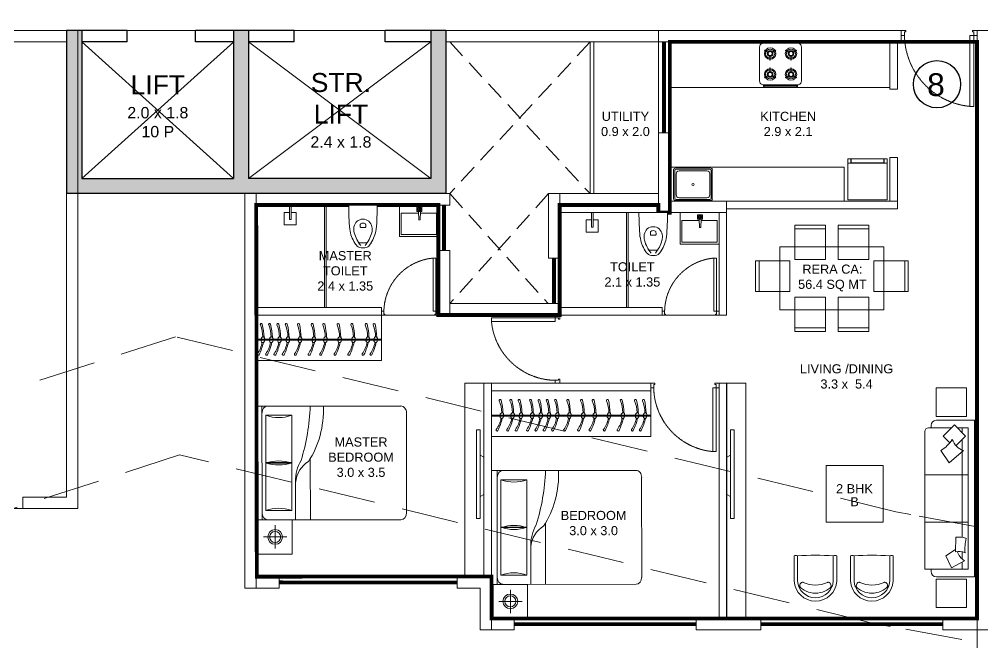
# Model space of a CAD drawing. Header units: inches. Extents: x 27644242 to 29761523, y -859349 to 216979.
# Drawn here: x 29095388 to 29108087, y -326304 to -318085 of the extents above; entities that cross this region are included whole.
import ezdxf

# ---------------------------------------------------------------- set-up
doc = ezdxf.new("R2010")
doc.units = ezdxf.units.IN
doc.header["$MEASUREMENT"] = 0
doc.set_wipeout_variables(frame=1)
for name, pattern in [('01-Xref Col Podium Lvl-1$0$HIDDEN', [0.375, 0.25, -0.125]), ('DASHED', [0.75, 0.5, -0.25]), ('DASHED2', [0.375, 0.25, -0.125]), ('HIDDEN', [0.375, 0.25, -0.125])]:
    doc.linetypes.add(name, pattern=pattern)
doc.layers.get('Defpoints').update_dxf_attribs({"color": 8})
for name, color, linetype, lineweight in [('AHC-A-COLUMN', 210, 'Continuous', 30), ('AHC-A-DUCT', 14, 'HIDDEN', 5), ('Columns', 1, 'Continuous', 25), ('DOOR', 4, 'Continuous', 0), ('ELEVATION', 40, 'Continuous', 13), ('FURN', 250, 'Continuous', 0), ('RVA Site Boundary', 17, 'Continuous', 15), ('WALL', 7, 'Continuous', 20), ('WINDOW', 162, 'Continuous', 13)]:
    doc.layers.add(name, color=color, linetype=linetype, lineweight=lineweight)
doc.layers.add('text', color=7, linetype='Continuous')
doc.styles.add('AMITS', font='arial.ttf')

# ---------------------------------------------------------------- blocks, each defined once
blk = doc.blocks.new('ST LIFTTT')
at = {"layer": 'Columns', "ltscale": 500, "transparency": 33554610}
h = blk.add_hatch(color=256, dxfattribs=at)
h.dxf.hatch_style = 1
h.paths.add_polyline_path([(-987, 2150), (-987, 0), (4013, 0), (4013, 2150), (3813, 2150), (3813, 2000), (3813, 200), (1413, 200), (1413, 2000), (1413, 2150), (1213, 2150), (1213, 2000), (1219, 2000), (1213, 1995), (1213, 200), (-787, 200), (-787, 2000), (-787, 2150)])
at = {"color": 8, "ltscale": 500}
for p, q in [((1213, 200), (-787, 2000)), ((1219, 2000), (-787, 200)), ((3813, 200), (1413, 2000)), ((1413, 200), (3813, 2000))]:
    blk.add_line(p, q, dxfattribs=at)
at = {"layer": 'AHC-A-COLUMN', "ltscale": 500}
for p, q in [((-987, 2150), (-987, 0)), ((-187, 2150), (-987, 2150)), ((-787, 2150), (-787, 200)), ((-187, 2000), (-187, 2150)), ((2013, 2150), (713, 2150)), ((713, 2000), (713, 2150)), ((1213, 2150), (1213, 200)), ((1413, 2150), (1413, 200)), ((2013, 2000), (2013, 2150)), ((4013, 2150), (3213, 2150)), ((3213, 2000), (3213, 2150)), ((3813, 2150), (3813, 200)), ((4013, 2150), (4013, 0)), ((-187, 2000), (-787, 2000)), ((1219, 2000), (713, 2000)), ((2013, 2000), (1413, 2000)), ((3813, 2000), (3213, 2000)), ((-787, 200), (1213, 200)), ((3813, 200), (1413, 200)), ((4013, 0), (-987, 0))]:
    blk.add_line(p, q, dxfattribs=at)
at = {"layer": 'FURN', "ltscale": 500}
blk.add_line((3213, 2150), (-187, 2150), dxfattribs=at)
at = {"layer": 'text', "ltscale": 100, "char_height": 300, "width": 1823.98, "attachment_point": 1, "style": 'AMITS'}
for s, insert in [('\\pxqc;{\\H0.833333x;LIFT\\P\\H0.6x;2.0 x 1.8\\P10 P}', (-696, 1559)), ('\\pxqc;{\\H0.833333x;STR.\\PLIFT\\P\\H0.6x;2.4 x 1.8}', (1717, 1590))]:
    blk.add_mtext(s, dxfattribs=dict(at, insert=insert))
blk = doc.blocks.new('RFRHHHJJJ')
at = {"layer": 'WALL'}
blk.add_line((-11750, 6751), (-11750, -1749), dxfattribs=at)
at = {"layer": 'WALL', "ltscale": 500}
blk.add_line((-11750, 6751), (-11600, 6751), dxfattribs=at)
blk = doc.blocks.new('DFFFFF2233')
at = {"layer": 'WALL', "color": 4, "ltscale": 500}
for p, q in [((-3800, 2049), (0, 2049)), ((-3800, -4251), (-3800, 2049)), ((-150, 2049), (3650, 2049)), ((3650, 2049), (3650, -4251)), ((-3650, 1899), (3500, 1899)), ((-3650, -4101), (-3650, 1899)), ((-150, -4101), (-150, 1899)), ((0, -4101), (0, 1899)), ((3500, 1899), (3500, -4101)), ((-3100, -4101), (-3650, -4101)), ((-3100, -4101), (-3100, -4251)), ((-150, -4101), (-700, -4101)), ((-700, -4101), (-700, -4251)), ((525, -4101), (0, -4101)), ((525, -4101), (525, -4251)), ((3500, -4101), (2925, -4101)), ((2925, -4101), (2925, -4251)), ((0, -4251), (-3800, -4251)), ((-150, -4251), (-150, -4251)), ((525, -4251), (-150, -4251)), ((525, -4251), (2925, -4251)), ((3650, -4251), (2925, -4251))]:
    blk.add_line(p, q, dxfattribs=at)
at = {"layer": 'text', "ltscale": 100, "char_height": 150, "width": 1715.23, "attachment_point": 1, "style": 'AMITS'}
for insert in [(-2683, -774), (967, -774)]:
    blk.add_mtext('\\pxqc;CAR LIFT\\P3.5 x 6.0', dxfattribs=dict(at, insert=insert))
blk = doc.blocks.new('KITCHEN')
at = {"layer": 'FURN'}
for p, q in [((-135610, 231799, 0), (-135610, 232190, 0)), ((-135596, 231813, 0), (-135596, 232176, 0)), ((-135120, 232209, 0), (-135591, 232209, 0)), ((-135578, 231857, 0), (-135578, 232132, 0)), ((-135134, 232195, 0), (-135577, 232195, 0)), ((-135172, 232171, 0), (-135539, 232171, 0)), ((-135133, 232132, 0), (-135133, 231857, 0)), ((-135115, 231813, 0), (-135115, 232176, 0)), ((-135100, 231799, 0), (-135100, 232190, 0)), ((-135120, 231779, 0), (-135591, 231779, 0)), ((-135134, 231794, 0), (-135577, 231794, 0)), ((-135172, 231818, 0), (-135539, 231818, 0))]:
    blk.add_line(p, q, dxfattribs=at)
blk.add_circle((-135356, 231997, 0), 14.6, dxfattribs=at)
for centre, radius, start, end in [((-135591, 232190, 0), 19.4, 89.9999, 179.9999), ((-135577, 232176, 0), 19.4, 89.9999, 179.9999), ((-135539, 232132, 0), 38.9, 89.9999, 179.9999), ((-135172, 232132, 0), 38.9, 359.9999, 89.9999), ((-135134, 232176, 0), 19.4, 359.9999, 89.9999), ((-135120, 232190, 0), 19.4, 359.9999, 89.9999), ((-135591, 231799, 0), 19.4, 180.0001, 270.0001), ((-135577, 231813, 0), 19.4, 180.0001, 270.0001), ((-135539, 231857, 0), 38.9, 179.9999, 269.9999), ((-135172, 231857, 0), 38.9, 269.9999, 359.9999), ((-135134, 231813, 0), 19.4, 270.0001, 0.0001), ((-135120, 231799, 0), 19.4, 270.0001, 0.0001)]:
    blk.add_arc(centre, radius, start, end, dxfattribs=at)
blk = doc.blocks.new('DNDNDNNDDN')
at = {"layer": 'FURN', "extrusion": (9.36485e-09, 6.40542e-09, 1)}
blk.add_line((172, 833, 0), (173, 233, 0), dxfattribs=at)
at = {"layer": 'FURN'}
for p, q in [((2273, 833, 0), (172, 833, 0)), ((2272, 833, 0), (2273, 233, 0)), ((2273, 564, 0), (173, 564, 0)), ((2273, 552, 0), (174, 552, 0)), ((2273, 233, 0), (173, 233, 0))]:
    blk.add_line(p, q, dxfattribs=at)
at = {"layer": 'FURN', "extrusion": (9.36485e-09, 6.40542e-09, 1)}
for points in [[(244, 520, 0.144333), (253, 521, 0.107177), (262, 529, 0.077818), (269, 540, 0.065016), (272, 555, 0.065016), (272, 570, 0.077818), (268, 583, 0.107177), (260, 592, 0.144333), (252, 595, 0.144333), (243, 594, 0.107177), (234, 586, 0.077818), (227, 575, 0.065016), (224, 560, 0.065016), (224, 545, 0.077818), (228, 533, 0.107177), (236, 523, 0.144333)], [(349, 520, 0.144333), (358, 521, 0.107177), (367, 529, 0.077818), (373, 540, 0.065016), (377, 555, 0.065016), (376, 570, 0.077818), (372, 583, 0.107177), (365, 592, 0.144333), (356, 595, 0.144333), (347, 594, 0.107177), (338, 586, 0.077818), (332, 575, 0.065016), (328, 560, 0.065016), (329, 545, 0.077818), (333, 533, 0.107177), (340, 523, 0.144333)], [(537, 520, 0.144333), (546, 522, 0.107177), (555, 529, 0.077818), (561, 540, 0.065016), (565, 555, 0.065016), (564, 570, 0.077818), (560, 583, 0.107177), (553, 592, 0.144333), (544, 596, 0.144333), (535, 594, 0.107177), (526, 586, 0.077818), (520, 575, 0.065016), (516, 560, 0.065016), (517, 545, 0.077818), (521, 533, 0.107177), (528, 523, 0.144333)], [(719, 520, 0.144333), (728, 522, 0.107177), (737, 529, 0.077818), (743, 540, 0.065016), (747, 555, 0.065016), (747, 571, 0.077818), (743, 583, 0.107177), (735, 592, 0.144333), (727, 596, 0.144333), (718, 594, 0.107177), (708, 586, 0.077818), (702, 575, 0.065016), (698, 560, 0.065016), (699, 545, 0.077818), (703, 533, 0.107177), (710, 523, 0.144333)], [(907, 520, 0.144333), (916, 522, 0.107177), (925, 529, 0.077818), (932, 540, 0.065016), (935, 555, 0.065016), (935, 571, 0.077818), (931, 583, 0.107177), (923, 592, 0.144333), (915, 596, 0.144333), (906, 594, 0.107177), (897, 586, 0.077818), (890, 575, 0.065016), (887, 560, 0.065016), (887, 545, 0.077818), (891, 533, 0.107177), (899, 523, 0.144333)], [(1059, 520, 0.144333), (1068, 522, 0.107177), (1078, 529, 0.077818), (1084, 541, 0.065016), (1087, 555, 0.065016), (1087, 571, 0.077818), (1083, 583, 0.107177), (1076, 592, 0.144333), (1067, 596, 0.144333), (1058, 594, 0.107177), (1049, 586, 0.077818), (1042, 575, 0.065016), (1039, 560, 0.065016), (1039, 545, 0.077818), (1043, 533, 0.107177), (1051, 524, 0.144333)], [(1242, 520, 0.144333), (1251, 522, 0.107177), (1260, 529, 0.077818), (1266, 541, 0.065016), (1270, 555, 0.065016), (1269, 571, 0.077818), (1265, 583, 0.107177), (1258, 592, 0.144333), (1249, 596, 0.144333), (1240, 594, 0.107177), (1231, 587, 0.077818), (1225, 575, 0.065016), (1221, 560, 0.065016), (1222, 545, 0.077818), (1226, 533, 0.107177), (1233, 524, 0.144333)], [(1401, 520, 0.144333), (1410, 522, 0.107177), (1419, 530, 0.077818), (1426, 541, 0.065016), (1429, 556, 0.065016), (1429, 571, 0.077818), (1425, 583, 0.107177), (1417, 592, 0.144333), (1409, 596, 0.144333), (1400, 594, 0.107177), (1390, 587, 0.077818), (1384, 575, 0.065016), (1381, 561, 0.065016), (1381, 545, 0.077818), (1385, 533, 0.107177), (1393, 524, 0.144333)], [(1512, 520, 0.144333), (1520, 522, 0.107177), (1530, 530, 0.077818), (1536, 541, 0.065016), (1540, 556, 0.065016), (1539, 571, 0.077818), (1535, 583, 0.107177), (1528, 592, 0.144333), (1519, 596, 0.144333), (1510, 594, 0.107177), (1501, 587, 0.077818), (1495, 575, 0.065016), (1491, 561, 0.065016), (1492, 545, 0.077818), (1496, 533, 0.107177), (1503, 524, 0.144333)], [(1620, 520, 0.144333), (1629, 522, 0.107177), (1639, 530, 0.077818), (1645, 541, 0.065016), (1648, 556, 0.065016), (1648, 571, 0.077818), (1644, 583, 0.107177), (1637, 593, 0.144333), (1628, 596, 0.144333), (1619, 594, 0.107177), (1610, 587, 0.077818), (1603, 576, 0.065016), (1600, 561, 0.065016), (1600, 545, 0.077818), (1604, 533, 0.107177), (1612, 524, 0.144333)], [(1731, 520, 0.144333), (1740, 522, 0.107177), (1749, 530, 0.077818), (1756, 541, 0.065016), (1759, 556, 0.065016), (1759, 571, 0.077818), (1755, 583, 0.107177), (1747, 593, 0.144333), (1739, 596, 0.144333), (1730, 594, 0.107177), (1720, 587, 0.077818), (1714, 576, 0.065016), (1711, 561, 0.065016), (1711, 545, 0.077818), (1715, 533, 0.107177), (1723, 524, 0.144333)], [(1881, 520, 0.144333), (1890, 522, 0.107177), (1899, 530, 0.077818), (1905, 541, 0.065016), (1909, 556, 0.065016), (1909, 571, 0.077818), (1905, 583, 0.107177), (1897, 593, 0.144333), (1889, 596, 0.144333), (1880, 594, 0.107177), (1870, 587, 0.077818), (1864, 576, 0.065016), (1860, 561, 0.065016), (1861, 545, 0.077818), (1865, 533, 0.107177), (1872, 524, 0.144333)], [(1991, 520, 0.144333), (2000, 522, 0.107177), (2010, 530, 0.077818), (2016, 541, 0.065016), (2020, 556, 0.065016), (2019, 571, 0.077818), (2015, 583, 0.107177), (2008, 593, 0.144333), (1999, 596, 0.144333), (1990, 594, 0.107177), (1981, 587, 0.077818), (1975, 576, 0.065016), (1971, 561, 0.065016), (1971, 545, 0.077818), (1975, 533, 0.107177), (1983, 524, 0.144333)], [(2132, 520, 0.144333), (2141, 522, 0.107177), (2151, 530, 0.077818), (2157, 541, 0.065016), (2160, 556, 0.065016), (2160, 571, 0.077818), (2156, 583, 0.107177), (2149, 593, 0.144333), (2140, 596, 0.144333), (2131, 594, 0.107177), (2122, 587, 0.077818), (2115, 576, 0.065016), (2112, 561, 0.065016), (2112, 545, 0.077818), (2116, 533, 0.107177), (2124, 524, 0.144333)]]:
    blk.add_lwpolyline(points, format="xyb", close=True, dxfattribs=at)
for points in [[(234, 525, 0.057952), (257, 354, 1.08017), (282, 363, -0.102886), (250, 520, -0.821198)], [(338, 525, 0.057952), (362, 354, 1.08017), (386, 363, -0.102886), (354, 520, -0.821198)], [(526, 525, 0.057952), (550, 354, 1.08017), (574, 363, -0.102886), (542, 520, -0.821198)], [(709, 525, 0.057952), (732, 354, 1.08017), (757, 363, -0.102886), (725, 520, -0.821198)], [(897, 525, 0.057952), (920, 355, 1.08017), (945, 363, -0.102886), (913, 521, -0.821198)], [(1049, 525, 0.057952), (1072, 355, 1.08017), (1097, 363, -0.102886), (1065, 521, -0.821198)], [(1231, 525, 0.057952), (1254, 355, 1.08017), (1279, 363, -0.102886), (1247, 521, -0.821198)], [(1391, 525, 0.057952), (1414, 355, 1.08017), (1439, 363, -0.102886), (1407, 521, -0.821198)], [(1501, 525, 0.057952), (1524, 355, 1.08017), (1549, 363, -0.102886), (1517, 521, -0.821198)], [(1610, 525, 0.057952), (1633, 355, 1.08017), (1658, 363, -0.102886), (1626, 521, -0.821198)], [(1721, 526, 0.057952), (1744, 355, 1.08017), (1769, 363, -0.102886), (1737, 521, -0.821198)], [(1871, 525, 0.057952), (1894, 355, 1.08017), (1919, 363, -0.102886), (1887, 521, -0.821198)], [(1981, 526, 0.057952), (2004, 355, 1.08017), (2029, 363, -0.102886), (1997, 521, -0.821198)], [(2122, 525, 0.057952), (2145, 355, 1.08017), (2170, 363, -0.102886), (2138, 521, -0.821198)]]:
    blk.add_lwpolyline(points, format="xyb", dxfattribs=at)
for centre, radius, start, end in [((310, 749, 0), 13.2, 325.0212, 153.8495), ((415, 749, 0), 13.2, 325.0212, 153.8495), ((603, 749, 0), 13.2, 325.0212, 153.8495), ((785, 749, 0), 13.2, 325.0212, 153.8495), ((973, 749, 0), 13.2, 325.0212, 153.8495), ((1125, 749, 0), 13.2, 325.0212, 153.8495), ((1308, 749, 0), 13.2, 325.0212, 153.8495), ((1467, 749, 0), 13.2, 325.0212, 153.8495), ((1578, 749, 0), 13.2, 325.0212, 153.8495), ((1686, 750, 0), 13.2, 325.0212, 153.8495), ((1797, 750, 0), 13.2, 325.0212, 153.8495), ((1947, 750, 0), 13.2, 325.0212, 153.8495), ((2057, 750, 0), 13.2, 325.0212, 153.8495), ((2198, 750, 0), 13.2, 325.0212, 153.8495), ((967, 426, 0), 745, 153.8497, 167.1166), ((644, 515, 0), 395, 145.0214, 168.5184), ((1072, 426, 0), 745, 153.8497, 167.1166), ((749, 515, 0), 395, 145.0214, 168.5184), ((1260, 426, 0), 745, 153.8497, 167.1166), ((937, 515, 0), 395, 145.0214, 168.5184), ((1442, 426, 0), 745, 153.8497, 167.1166), ((1119, 515, 0), 395, 145.0214, 168.5184), ((1630, 427, 0), 745, 153.8497, 167.1166), ((1307, 515, 0), 395, 145.0214, 168.5184), ((1783, 427, 0), 745, 153.8497, 167.1166), ((1460, 516, 0), 395, 145.0214, 168.5184), ((1965, 427, 0), 745, 153.8497, 167.1166), ((1642, 516, 0), 395, 145.0214, 168.5184), ((2124, 427, 0), 745, 153.8497, 167.1166), ((1801, 516, 0), 395, 145.0214, 168.5184), ((2235, 427, 0), 745, 153.8497, 167.1166), ((1912, 516, 0), 395, 145.0214, 168.5184), ((2344, 427, 0), 745, 153.8497, 167.1166), ((2020, 516, 0), 395, 145.0214, 168.5184), ((2454, 427, 0), 745, 153.8497, 167.1166), ((2131, 516, 0), 395, 145.0214, 168.5184), ((2604, 427, 0), 745, 153.8497, 167.1166), ((2281, 516, 0), 395, 145.0214, 168.5184), ((2715, 427, 0), 745, 153.8497, 167.1166), ((2392, 516, 0), 395, 145.0214, 168.5184), ((2856, 427, 0), 745, 153.8497, 167.1166), ((2532, 516, 0), 395, 145.0214, 168.5184)]:
    blk.add_arc(centre, radius, start, end, dxfattribs=at)
blk = doc.blocks.new('A$C700F438C')
at = {"layer": 'FURN', "color": 8, "extrusion": (-6.65399e-08, 5.27913e-08, 1)}
for p, q in [((0, 0.091, 0), (0, 1.409, 0)), ((0.073, 1.5, 0), (1.83, 1.5, 0)), ((1.98, 1.5, 0), (1.53, 1.5, 0)), ((1.98, 1.5, 0), (1.53, 1.5, 0)), ((1.98, 1.5, 0), (1.53, 1.5, 0)), ((1.904, 1.5, 0), (1.904, 0, 0)), ((1.855, 1.378, 0), (1.512, 1.378, 0)), ((1.512, 1.378, 0), (1.512, 0.747, 0)), ((1.855, 0.747, 0), (1.855, 1.378, 0)), ((1.267, 0.799, 0), (1.267, 0, 0)), ((1.512, 0.122, 0), (1.512, 0.754, 0)), ((1.512, 0.754, 0), (1.855, 0.754, 0)), ((1.512, 0.747, 0), (1.855, 0.747, 0)), ((1.855, 0.754, 0), (1.855, 0.122, 0)), ((1.463, 0.503, 0), (1.463, 0, 0)), ((1.83, 0, 0), (0.074, 0, 0)), ((1.855, 0.122, 0), (1.512, 0.122, 0)), ((1.904, 0, 0), (1.98, 0, 0))]:
    blk.add_line(p, q, dxfattribs=at)
at = {"layer": 'FURN', "linetype": 'Continuous', "lineweight": 0, "extrusion": (-6.65399e-08, 5.27913e-08, 1)}
blk.add_line((1.83, 0, 0), (1.917, 0, 0), dxfattribs=at)
at = {"layer": 'FURN', "color": 8, "extrusion": (6.65399e-08, -5.27913e-08, -1)}
for centre, major_axis, ratio, start_param, end_param in [((0.073, 1.409, 0), (0, -0.0914, 0), 0.803207, 1.570796, 3.141593), ((1.959, 1.454, 0), (0, -1.077, 0), 0.803207, 0.880587, 1.613256), ((3.067, 1.603, 0), (0, -2.243, 0), 0.803207, 1.197175, 1.525138), ((1.83, 1.409, 0), (0, -0.0914, 0), 0.803207, 3.141593, 4.712389), ((1.683, 2.11, 0), (0, -0.762, 0), 0.803207, -0.283794, 0.283794), ((0.669, 0.085, 0), (-0.705, -0.615, 0), 0.604617, 2.952061, 3.536756), ((-0.032, 0.19, 0), (-1.467, -0.494, 0), 0.581007, 3.019706, 3.343381), ((1.684, 0.015, 0), (0, -0.762, 0), 0.803207, 2.857799, 3.425387), ((0.074, 0.091, 0), (0, -0.0914, 0), 0.803207, 0, 1.570796), ((1.83, 0.092, 0), (0, -0.0914, 0), 0.803207, -1.570796, 0)]:
    blk.add_ellipse(centre, major_axis=major_axis, ratio=ratio, start_param=start_param, end_param=end_param, dxfattribs=at)
at = {"layer": 'FURN', "color": 8, "extrusion": (-6.65399e-08, 5.27913e-08, 1)}
for centre, start_param, end_param in [((1.683, 1.485, 0), -0.283794, 0.283794), ((1.684, -0.61, 0), 2.857799, 3.425387)]:
    blk.add_ellipse(centre, major_axis=(0, -0.762, 0), ratio=0.803207, start_param=start_param, end_param=end_param, dxfattribs=at)
blk = doc.blocks.new('BEDROOM')
at = {"layer": 'FURN', "linetype": 'Continuous', "extrusion": (-5.00305e-08, -8.66553e-08, 1)}
for p, q in [((1066, 501, 0), (1066, 193, 0)), ((912, 347, 0), (1220, 347, 0))]:
    blk.add_line(p, q, dxfattribs=at)
at = {"layer": 'FURN', "ltscale": 500}
blk.add_line((1315, 122, 0), (1315, -1378, 0), dxfattribs=at)
at = {"layer": 'FURN', "ltscale": 0.05, "extrusion": (-5.00305e-08, -8.66553e-08, 1), "elevation": 0}
blk.add_lwpolyline([(1291, 122), (841, 122), (841, 572), (1291, 572)], close=True, dxfattribs=at)
at = {"layer": 'FURN', "linetype": 'Continuous', "extrusion": (-5.00305e-08, -8.66553e-08, 1)}
for radius in [97, 72.8]:
    blk.add_circle((1066, 347, 0), radius, dxfattribs=at)
at = {"layer": 'FURN', "extrusion": (-3.01072e-07, 1.30707e-07, 1), "xscale": -1000.000000000015, "yscale": 1000.000000000015, "zscale": 1000.000000000007, "rotation": 180.0236273616612}
blk.add_blockref('A$C700F438C', (-665, 121, 0), dxfattribs=at)
blk = doc.blocks.new('TVVVV')
at = {"layer": 'FURN', "ltscale": 1000, "elevation": 0}
blk.add_lwpolyline([(-130, 740), (-82, 740), (-82, -429), (-130, -429)], close=True, dxfattribs=at)
for points in [[(-130, 447), (-179, 422)], [(-130, -96), (-179, -71)]]:
    blk.add_lwpolyline(points, dxfattribs=at)
blk = doc.blocks.new('A$C3D5F2F58')
at = {"color": 0, "linetype": 'ByBlock'}
blk.add_wipeout([(188, 0), (-188, 0), (-185, -125), (-183, -194), (-179, -263), (-176, -302), (-170, -349), (-151, -415), (-144, -433), (-131, -459), (-112, -495), (-106, -504), (-86, -530), (-72, -545), (-64, -553), (-56, -558), (-41, -562), (-23, -564), (3, -565), (30, -563), (47, -561), (56, -558), (74, -543), (101, -511), (135, -451), (158, -392), (171, -340), (179, -260), (185, -136), (187, -46)], dxfattribs=at)
for p, q in [((-188, 0), (188, 0)), ((0, -63), (0, -63)), ((-38, -282), (-36, -255)), ((-24, -298), (24, -298)), ((36, -255), (38, -282)), ((-43, -497), (43, -497))]:
    blk.add_line(p, q, dxfattribs=at)
at = {"color": 0, "linetype": 'ByBlock', "extrusion": (0, 0, -1)}
for centre, major_axis, ratio, start_param, end_param in [((3903, 5), (4088, 164), 0.940247, 3.100232, 3.182953), ((-3903, 5), (-4088, 164), 0.940247, 3.100232, 3.182953), ((0, -305), (84.4, 84.4), 1, 4.07333, 6.922251), ((-27, -256), (6.03, 6.03), 1, 4.01894, 4.852375), ((0, -292), (-38.2, 38.2), 1, 0.139988, 1.430816), ((27, -256), (6.03, 6.03), 1, -0.139979, 0.693472), ((276, -258), (321, 321), 1, 3.353441, 3.79389), ((87, -319), (147, 147), 1, 3.705861, 4.079165), ((326, -246), (-323, 323), 1, 4.816657, 5.23508), ((-24, -284), (10, 10), 1, 2.356198, 4.018929), ((24, -284), (-10, 10), 1, 2.264265, 3.926995), ((-326, -246), (-323, 323), 1, 2.618909, 3.037332), ((-276, -258), (-321, 321), 1, 2.489302, 2.929752), ((-87, -319), (-147, 147), 1, 2.204028, 2.577331), ((119, -350), (193, 193), 1, 3.092098, 3.328462), ((-43, -474), (16.1, 16.1), 1, 2.356198, 3.387836), ((43, -474), (16.1, 16.1), 1, 1.324559, 2.356198), ((-119, -350), (193, 193), 1, 1.383935, 1.620298), ((-41, -527), (24.1, 24.1), 1, 2.528301, 3.092099), ((0, -292), (-193, 193), 1, 3.75489, 4.099099), ((41, -527), (24.1, 24.1), 1, 1.620298, 2.184095)]:
    blk.add_ellipse(centre, major_axis=major_axis, ratio=ratio, start_param=start_param, end_param=end_param, dxfattribs=at)
blk = doc.blocks.new('A$C3E645E75')
at = {"extrusion": (0, 0, -1), "zscale": -0.9999999999999998, "rotation": 179.9999999999989}
blk.add_blockref('A$C3D5F2F58', (0, 0), dxfattribs=at)
blk = doc.blocks.new('A$C3C731254-flat-1')
at = {"layer": 'FURN'}
for p, q in [((-77430, -2820), (-77431, -2802)), ((-77430, -2802), (-77318, -2797)), ((-77430, -2820), (-77318, -2825))]:
    blk.add_line(p, q, dxfattribs=at)
for points in [[(-77233, -3061), (-77648, -3061), (-77648, -2547), (-77233, -2547)], [(-77263, -2843), (-77263, -2778), (-77318, -2778), (-77318, -2843)], [(-77275, -2831), (-77275, -2791), (-77306, -2791), (-77306, -2831)], [(-77287, -2819), (-77287, -2803), (-77293, -2803), (-77293, -2819)]]:
    blk.add_lwpolyline(points, close=True, dxfattribs=at)
blk.add_lwpolyline([(-77339, -2824), (-77339, -3036), (-77623, -3036), (-77623, -2572), (-77339, -2572), (-77339, -2798)], dxfattribs=at)
blk = doc.blocks.new('A$C3A956F37-flat-1')
at = {"layer": 'FURN'}
blk.add_line((-168, 90), (0, 90), dxfattribs=at)
for points in [[(-97, 67), (-97, 0), (-259, 0), (-259, 161), (-97, 161), (-97, 90)], [(0, 67), (-191, 67), (-191, 90), (-168, 90)]]:
    blk.add_lwpolyline(points, dxfattribs=at)
blk = doc.blocks.new('DOOR_750')
at = {"layer": 'DOOR'}
for points in [[(-70, 50), (-32.5, 50), (-32.5, 750), (-70, 750)], [(-750, 50), (-717.5, 50), (-717.5, 12.5), (-705, 12.5), (-705, 0), (-750, 0)], [(0, 50), (-32.5, 50), (-32.5, 12.5), (-45, 12.5), (-45, 0), (0, 0)]]:
    blk.add_lwpolyline(points, close=True, dxfattribs=at)
at = {"layer": 'DOOR', "linetype": 'DASHED', "ltscale": 10}
blk.add_arc((-2.4, 38), 715.2, 95.4221, 179.04025, dxfattribs=at)
blk = doc.blocks.new('wardrobe')
at = {"layer": 'FURN', "extrusion": (9.36485e-09, -6.40542e-09, 1)}
for p, q in [((-179340, 670701, 0), (-179340, 671302, 0)), ((-179340, 671302, 0), (-177690, 671301, 0)), ((-177690, 670700, 0), (-179340, 670701, 0))]:
    blk.add_line(p, q, dxfattribs=at)
at = {"layer": 'FURN'}
for p, q in [((-177690, 670700, 0), (-177690, 671301, 0)), ((-177690, 670981, 0), (-179339, 670982, 0)), ((-177690, 670969, 0), (-179339, 670970, 0))]:
    blk.add_line(p, q, dxfattribs=at)
at = {"layer": 'FURN', "extrusion": (9.36485e-09, -6.40542e-09, 1)}
for points in [[(-179279, 671009, -0.057952), (-179255, 671179, -1.08017), (-179230, 671171, 0.102886), (-179262, 671013, 0.821198)], [(-179174, 671009, -0.057952), (-179151, 671179, -1.08017), (-179126, 671171, 0.102886), (-179158, 671013, 0.821198)], [(-178986, 671009, -0.057952), (-178963, 671179, -1.08017), (-178938, 671171, 0.102886), (-178970, 671013, 0.821198)], [(-178804, 671008, -0.057952), (-178781, 671179, -1.08017), (-178756, 671171, 0.102886), (-178788, 671013, 0.821198)], [(-178616, 671008, -0.057952), (-178592, 671179, -1.08017), (-178567, 671171, 0.102886), (-178599, 671013, 0.821198)], [(-178463, 671008, -0.057952), (-178440, 671179, -1.08017), (-178415, 671170, 0.102886), (-178447, 671013, 0.821198)], [(-178281, 671008, -0.057952), (-178258, 671179, -1.08017), (-178233, 671170, 0.102886), (-178265, 671013, 0.821198)], [(-178122, 671008, -0.057952), (-178099, 671179, -1.08017), (-178074, 671170, 0.102886), (-178106, 671013, 0.821198)], [(-178011, 671008, -0.057952), (-177988, 671179, -1.08017), (-177963, 671170, 0.102886), (-177995, 671013, 0.821198)], [(-177902, 671008, -0.057952), (-177879, 671179, -1.08017), (-177854, 671170, 0.102886), (-177886, 671013, 0.821198)], [(-177792, 671008, -0.057952), (-177769, 671179, -1.08017), (-177744, 671170, 0.102886), (-177776, 671013, 0.821198)]]:
    blk.add_lwpolyline(points, format="xyb", dxfattribs=at)
for points in [[(-179268, 671014, -0.144333), (-179259, 671012, -0.107177), (-179250, 671005, -0.077818), (-179244, 670993, -0.065016), (-179240, 670979, -0.065016), (-179241, 670963, -0.077818), (-179245, 670951, -0.107177), (-179252, 670942, -0.144333), (-179261, 670938, -0.144333), (-179269, 670940, -0.107177), (-179279, 670947, -0.077818), (-179285, 670959, -0.065016), (-179289, 670974, -0.065016), (-179288, 670989, -0.077818), (-179284, 671001, -0.107177), (-179277, 671010, -0.144333)], [(-179164, 671014, -0.144333), (-179155, 671012, -0.107177), (-179146, 671004, -0.077818), (-179139, 670993, -0.065016), (-179136, 670978, -0.065016), (-179136, 670963, -0.077818), (-179140, 670951, -0.107177), (-179148, 670942, -0.144333), (-179156, 670938, -0.144333), (-179165, 670940, -0.107177), (-179174, 670947, -0.077818), (-179181, 670959, -0.065016), (-179184, 670973, -0.065016), (-179184, 670989, -0.077818), (-179180, 671001, -0.107177), (-179172, 671010, -0.144333)], [(-178976, 671014, -0.144333), (-178967, 671012, -0.107177), (-178958, 671004, -0.077818), (-178951, 670993, -0.065016), (-178948, 670978, -0.065016), (-178948, 670963, -0.077818), (-178952, 670951, -0.107177), (-178960, 670941, -0.144333), (-178968, 670938, -0.144333), (-178977, 670940, -0.107177), (-178986, 670947, -0.077818), (-178993, 670958, -0.065016), (-178996, 670973, -0.065016), (-178996, 670989, -0.077818), (-178992, 671001, -0.107177), (-178984, 671010, -0.144333)], [(-178794, 671014, -0.144333), (-178785, 671012, -0.107177), (-178775, 671004, -0.077818), (-178769, 670993, -0.065016), (-178765, 670978, -0.065016), (-178766, 670963, -0.077818), (-178770, 670951, -0.107177), (-178777, 670941, -0.144333), (-178786, 670938, -0.144333), (-178795, 670940, -0.107177), (-178804, 670947, -0.077818), (-178810, 670958, -0.065016), (-178814, 670973, -0.065016), (-178814, 670989, -0.077818), (-178810, 671001, -0.107177), (-178802, 671010, -0.144333)], [(-178605, 671014, -0.144333), (-178596, 671012, -0.107177), (-178587, 671004, -0.077818), (-178581, 670993, -0.065016), (-178577, 670978, -0.065016), (-178578, 670963, -0.077818), (-178582, 670951, -0.107177), (-178589, 670941, -0.144333), (-178598, 670938, -0.144333), (-178606, 670940, -0.107177), (-178616, 670947, -0.077818), (-178622, 670958, -0.065016), (-178626, 670973, -0.065016), (-178625, 670989, -0.077818), (-178621, 671001, -0.107177), (-178614, 671010, -0.144333)], [(-178453, 671013, -0.144333), (-178444, 671012, -0.107177), (-178435, 671004, -0.077818), (-178428, 670993, -0.065016), (-178425, 670978, -0.065016), (-178425, 670963, -0.077818), (-178429, 670951, -0.107177), (-178437, 670941, -0.144333), (-178445, 670938, -0.144333), (-178454, 670939, -0.107177), (-178464, 670947, -0.077818), (-178470, 670958, -0.065016), (-178473, 670973, -0.065016), (-178473, 670988, -0.077818), (-178469, 671001, -0.107177), (-178461, 671010, -0.144333)], [(-178271, 671013, -0.144333), (-178262, 671012, -0.107177), (-178253, 671004, -0.077818), (-178246, 670993, -0.065016), (-178243, 670978, -0.065016), (-178243, 670963, -0.077818), (-178247, 670951, -0.107177), (-178255, 670941, -0.144333), (-178263, 670938, -0.144333), (-178272, 670939, -0.107177), (-178281, 670947, -0.077818), (-178288, 670958, -0.065016), (-178291, 670973, -0.065016), (-178291, 670988, -0.077818), (-178287, 671001, -0.107177), (-178279, 671010, -0.144333)], [(-178111, 671013, -0.144333), (-178103, 671012, -0.107177), (-178093, 671004, -0.077818), (-178087, 670993, -0.065016), (-178083, 670978, -0.065016), (-178084, 670963, -0.077818), (-178088, 670951, -0.107177), (-178095, 670941, -0.144333), (-178104, 670938, -0.144333), (-178113, 670939, -0.107177), (-178122, 670947, -0.077818), (-178128, 670958, -0.065016), (-178132, 670973, -0.065016), (-178131, 670988, -0.077818), (-178127, 671000, -0.107177), (-178120, 671010, -0.144333)], [(-178001, 671013, -0.144333), (-177992, 671012, -0.107177), (-177983, 671004, -0.077818), (-177976, 670993, -0.065016), (-177973, 670978, -0.065016), (-177973, 670963, -0.077818), (-177977, 670950, -0.107177), (-177985, 670941, -0.144333), (-177993, 670938, -0.144333), (-178002, 670939, -0.107177), (-178011, 670947, -0.077818), (-178018, 670958, -0.065016), (-178021, 670973, -0.065016), (-178021, 670988, -0.077818), (-178017, 671000, -0.107177), (-178009, 671010, -0.144333)], [(-177892, 671013, -0.144333), (-177883, 671012, -0.107177), (-177874, 671004, -0.077818), (-177867, 670993, -0.065016), (-177864, 670978, -0.065016), (-177864, 670963, -0.077818), (-177868, 670950, -0.107177), (-177876, 670941, -0.144333), (-177884, 670938, -0.144333), (-177893, 670939, -0.107177), (-177903, 670947, -0.077818), (-177909, 670958, -0.065016), (-177912, 670973, -0.065016), (-177912, 670988, -0.077818), (-177908, 671000, -0.107177), (-177900, 671010, -0.144333)], [(-177782, 671013, -0.144333), (-177773, 671012, -0.107177), (-177763, 671004, -0.077818), (-177757, 670993, -0.065016), (-177753, 670978, -0.065016), (-177754, 670963, -0.077818), (-177758, 670950, -0.107177), (-177765, 670941, -0.144333), (-177774, 670938, -0.144333), (-177783, 670939, -0.107177), (-177792, 670947, -0.077818), (-177798, 670958, -0.065016), (-177802, 670973, -0.065016), (-177801, 670988, -0.077818), (-177798, 671000, -0.107177), (-177790, 671010, -0.144333)]]:
    blk.add_lwpolyline(points, format="xyb", close=True, dxfattribs=at)
for centre, radius, start, end in [((-178545, 671107, 0), 745, 192.8834, 206.1503), ((-178868, 671018, 0), 395, 191.4816, 214.9786), ((-178441, 671107, 0), 745, 192.8834, 206.1503), ((-178764, 671018, 0), 395, 191.4816, 214.9786), ((-178253, 671107, 0), 745, 192.8834, 206.1503), ((-178576, 671018, 0), 395, 191.4816, 214.9786), ((-178070, 671107, 0), 745, 192.8834, 206.1503), ((-178393, 671018, 0), 395, 191.4816, 214.9786), ((-177882, 671107, 0), 745, 192.8834, 206.1503), ((-178205, 671018, 0), 395, 191.4816, 214.9786), ((-177730, 671107, 0), 745, 192.8834, 206.1503), ((-178053, 671018, 0), 395, 191.4816, 214.9786), ((-177548, 671107, 0), 745, 192.8834, 206.1503), ((-177871, 671018, 0), 395, 191.4816, 214.9786), ((-177388, 671107, 0), 745, 192.8834, 206.1503), ((-177711, 671018, 0), 395, 191.4816, 214.9786), ((-177278, 671107, 0), 745, 192.8834, 206.1503), ((-177601, 671018, 0), 395, 191.4816, 214.9786), ((-177169, 671107, 0), 745, 192.8834, 206.1503), ((-177492, 671018, 0), 395, 191.4816, 214.9786), ((-177058, 671107, 0), 745, 192.8834, 206.1503), ((-177381, 671018, 0), 395, 191.4816, 214.9786), ((-179202, 670785, 0), 13.2, 206.1505, 34.9788), ((-179098, 670785, 0), 13.2, 206.1505, 34.9788), ((-178910, 670784, 0), 13.2, 206.1505, 34.9788), ((-178728, 670784, 0), 13.2, 206.1505, 34.9788), ((-178539, 670784, 0), 13.2, 206.1505, 34.9788), ((-178387, 670784, 0), 13.2, 206.1505, 34.9788), ((-178205, 670784, 0), 13.2, 206.1505, 34.9788), ((-178045, 670784, 0), 13.2, 206.1505, 34.9788), ((-177935, 670784, 0), 13.2, 206.1505, 34.9788), ((-177826, 670784, 0), 13.2, 206.1505, 34.9788), ((-177715, 670784, 0), 13.2, 206.1505, 34.9788)]:
    blk.add_arc(centre, radius, start, end, dxfattribs=at)
blk = doc.blocks.new('FRDG')
at = {"layer": 'FURN', "color": 8, "lineweight": 0, "extrusion": (3.3432e-08, -6.87431e-09, 1), "elevation": 0}
for points in [[(9345.998, -728.492), (9346.508, -728.492), (9346.508, -727.946), (9345.998, -727.946)], [(9346.508, -727.946), (9346.566, -727.946), (9346.566, -727.986), (9346.508, -727.986)], [(9346.514, -727.992), (9346.566, -727.992), (9346.566, -728.444), (9346.514, -728.444)], [(9346.508, -728.452), (9346.566, -728.452), (9346.566, -728.492), (9346.508, -728.492)]]:
    blk.add_lwpolyline(points, close=True, dxfattribs=at)
blk = doc.blocks.new('hob')
at = {"layer": 'FURN', "extrusion": (2e-16, 7.34249e-08, 1)}
for p, q in [((-747640, 890447), (-747613, 890399)), ((-747636, 890449), (-747608, 890402)), ((-747280, 890449), (-747308, 890402)), ((-747276, 890447), (-747303, 890399)), ((-747640, 890302), (-747613, 890350)), ((-747636, 890300), (-747608, 890347)), ((-747510, 890377), (-747566, 890377)), ((-747510, 890372), (-747566, 890372)), ((-747405, 890377), (-747350, 890377)), ((-747405, 890372), (-747350, 890372)), ((-747280, 890300), (-747308, 890347)), ((-747276, 890302), (-747303, 890350)), ((-747640, 890172), (-747613, 890124)), ((-747636, 890174), (-747608, 890127)), ((-747280, 890174), (-747308, 890127)), ((-747276, 890172), (-747303, 890124)), ((-747640, 890027), (-747613, 890075)), ((-747636, 890025), (-747608, 890072)), ((-747510, 890102), (-747566, 890102)), ((-747510, 890097), (-747566, 890097)), ((-747405, 890102), (-747350, 890102)), ((-747405, 890097), (-747350, 890097)), ((-747280, 890025), (-747308, 890072)), ((-747276, 890027), (-747303, 890075))]:
    blk.add_line(p, q, dxfattribs=at)
at = {"layer": 'FURN', "extrusion": (2e-16, 7.34249e-08, 1), "elevation": 0}
for points in [[(-747233, 889962), (-747683, 889962, -0.414214), (-747733, 890012), (-747733, 890462, -0.414214), (-747683, 890512), (-747233, 890512, -0.414214), (-747183, 890462), (-747183, 890012, -0.414214)], [(-747173, 890462, -0.414214), (-747158, 890447), (-747158, 890027, -0.414214), (-747173, 890012), (-747173, 890027)]]:
    blk.add_lwpolyline(points, format="xyb", close=True, dxfattribs=at)
at = {"layer": 'FURN', "extrusion": (2e-16, 7.34249e-08, 1), "const_width": 20, "elevation": 0}
for points in [[(-747625, 890375, 1), (-747565, 890375, 1)], [(-747290, 890375, 1), (-747350, 890375, 1)], [(-747625, 890100, -1), (-747565, 890100, -1)], [(-747290, 890100, 1), (-747350, 890100, 1)]]:
    blk.add_lwpolyline(points, format="xyb", close=True, dxfattribs=at)
at = {"layer": 'FURN', "extrusion": (2e-16, 7.34249e-08, 1)}
for centre, radius in [((-747595, 890375, 0), 75), ((-747595, 890375, 0), 60), ((-747595, 890375, 0), 37.5), ((-747320, 890375, 0), 75), ((-747320, 890375, 0), 60), ((-747320, 890375, 0), 37.5), ((-747595, 890100, 0), 75), ((-747595, 890100, 0), 60), ((-747320, 890100, 0), 75), ((-747320, 890100, 0), 60), ((-747595, 890100, 0), 37.5), ((-747320, 890100, 0), 37.5)]:
    blk.add_circle(centre, radius, dxfattribs=at)
for centre, start, end in [((-747595, 890375, 0), 118.3146, 121.6854), ((-747320, 890375, 0), 58.3146, 61.6854), ((-747320, 890375, 0), 58.3146, 61.6854), ((-747595, 890375, 0), 238.3146, 241.6854), ((-747595, 890375, 0), 358.3146, 1.6854), ((-747320, 890375, 0), 178.3146, 181.6854), ((-747320, 890375, 0), 298.3146, 301.6854), ((-747595, 890100, 0), 118.3146, 121.6854), ((-747320, 890100, 0), 58.3146, 61.6854), ((-747320, 890100, 0), 58.3146, 61.6854), ((-747595, 890100, 0), 238.3146, 241.6854), ((-747595, 890100, 0), 358.3146, 1.6854), ((-747320, 890100, 0), 178.3146, 181.6854), ((-747320, 890100, 0), 298.3146, 301.6854)]:
    blk.add_arc(centre, 85, start, end, dxfattribs=at)
blk = doc.blocks.new('DINING TBALE')
at = {"layer": 'FURN'}
for p, q in [((552, 1665, 0), (552, 1710, 0)), ((552, 1710, 0), (957, 1710, 0)), ((552, 1665, 0), (552, 1710, 0)), ((957, 1665, 0), (552, 1665, 0)), ((552, 1665, 0), (552, 1260, 0)), ((957, 1665, 0), (552, 1665, 0)), ((957, 1710, 0), (957, 1665, 0)), ((957, 1260, 0), (957, 1665, 0)), ((1123, 1710, 0), (1123, 1665, 0)), ((1528, 1710, 0), (1123, 1710, 0)), ((1123, 1260, 0), (1123, 1665, 0)), ((1123, 1665, 0), (1528, 1665, 0)), ((1123, 1665, 0), (1528, 1665, 0)), ((1528, 1665, 0), (1528, 1710, 0)), ((1528, 1665, 0), (1528, 1710, 0)), ((1528, 1665, 0), (1528, 1260, 0)), ((1726, 1426, 0), (354, 1426, 0)), ((354, 1426, 0), (354, 594, 0)), ((1726, 1426, 0), (1726, 594, 0)), ((35, 1184, 0), (80, 1184, 0)), ((35, 779, 0), (35, 1184, 0)), ((485, 1184, 0), (80, 1184, 0)), ((80, 1184, 0), (80, 779, 0)), ((80, 1184, 0), (80, 779, 0)), ((485, 779, 0), (485, 1184, 0)), ((552, 1260, 0), (957, 1260, 0)), ((1528, 1260, 0), (1123, 1260, 0)), ((1595, 1184, 0), (2000, 1184, 0)), ((1595, 779, 0), (1595, 1184, 0)), ((2045, 1184, 0), (2000, 1184, 0)), ((2000, 1184, 0), (2000, 779, 0)), ((2000, 1184, 0), (2000, 779, 0)), ((2045, 779, 0), (2045, 1184, 0)), ((80, 779, 0), (35, 779, 0)), ((80, 779, 0), (35, 779, 0)), ((80, 779, 0), (485, 779, 0)), ((2000, 779, 0), (1595, 779, 0)), ((2000, 779, 0), (2045, 779, 0)), ((2000, 779, 0), (2045, 779, 0)), ((552, 761, 0), (957, 761, 0)), ((552, 761, 0), (552, 356, 0)), ((957, 761, 0), (957, 356, 0)), ((1123, 761, 0), (1123, 356, 0)), ((1528, 761, 0), (1123, 761, 0)), ((1528, 761, 0), (1528, 356, 0)), ((354, 594, 0), (1726, 594, 0)), ((552, 356, 0), (552, 311, 0)), ((552, 356, 0), (552, 311, 0)), ((957, 356, 0), (552, 356, 0)), ((957, 356, 0), (552, 356, 0)), ((552, 311, 0), (957, 311, 0)), ((957, 311, 0), (957, 356, 0)), ((1123, 311, 0), (1123, 356, 0)), ((1123, 356, 0), (1528, 356, 0)), ((1123, 356, 0), (1528, 356, 0)), ((1528, 311, 0), (1123, 311, 0)), ((1528, 356, 0), (1528, 311, 0)), ((1528, 356, 0), (1528, 311, 0))]:
    blk.add_line(p, q, dxfattribs=at)
blk = doc.blocks.new('sofasaaaaaaaaaaa')
at = {"color": 0, "linetype": 'ByBlock'}
for p, q in [((-275, 791), (1541, 791)), ((299, 791), (299, 221)), ((920, 791), (920, 221)), ((1541, 791), (1541, 221)), ((-422, 139), (-422, 640)), ((-352, 710), (-322, 710)), ((-322, 710), (-322, 745)), ((-322, 710), (-322, 444)), ((1541, 710), (1571, 710)), ((1541, 424), (1541, 710)), ((1641, 640), (1641, 139)), ((-214, 551), (-363, 403)), ((-126, 463), (-214, 551)), ((137, 471), (-22, 580)), ((1283, 389), (1366, 514)), ((1366, 514), (1522, 442)), ((-363, 403), (-214, 255)), ((-214, 255), (-87, 383)), ((-22, 283), (137, 471)), ((1118, 382), (1314, 390)), ((1522, 442), (1430, 270)), ((-322, 363), (-322, 221)), ((-262, 302), (-322, 302)), ((1121, 302), (-167, 302)), ((1405, 302), (1310, 302)), ((1541, 302), (1447, 302)), ((1641, 139), (-422, 139)), ((-322, 221), (1541, 221))]:
    blk.add_line(p, q, dxfattribs=at)
for centre, radius, start, end in [((-275, 745), 46.6, 90, 180), ((-352, 640), 69.8, 90, 180), ((1571, 640), 69.8, 0, 90), ((-415, 825), 463, 301.9301, 328.0699), ((-242, 211), 231, 18.0785, 71.9215), ((1465, 354), 348, 175.4155, 198.0697), ((1460, 340), 155, 160.8325, 209.9235), ((1280, -338), 602, 85.599, 104.0402), ((1234, 147), 231, 32.3301, 71.5057)]:
    blk.add_arc(centre, radius, start, end, dxfattribs=at)
blk = doc.blocks.new('cha-1')
at = {"color": 0, "linetype": 'ByBlock'}
for points in [[(375, 10), (375, 453, 0.950858), (-375, 453), (-375, 10)], [(315, 11), (315, 452, 0.946504), (-315, 452), (-315, 11)]]:
    blk.add_lwpolyline(points, format="xyb", dxfattribs=at)
for centre, radius, start, end in [((0, 263), 405, 42.4573, 137.5427), ((-217, 533), 58.2, 126.2045, 258.1486), ((0, 17), 508, 65.1508, 114.8492), ((217, 533), 58.2, 281.8514, 53.7955), ((-224, 501), 25, 258.1486, 294.8492), ((224, 501), 25, 245.1508, 281.8514), ((-347, 125), 118, 256.2867, 285.6904), ((0, 4466), 4466, 265.9551, 274.0449), ((347, 125), 118, 254.3096, 283.7133)]:
    blk.add_arc(centre, radius, start, end, dxfattribs=at)

msp = doc.modelspace()

# ---------------------------------------------------------------- linework, layer by layer
at = {"layer": 'AHC-A-DUCT', "linetype": 'DASHED2', "ltscale": 1000}
for p, q in [((29101061.5, -318384), (29102911.6, -320384)), ((29102911.6, -318384), (29101061.5, -320384)), ((29101061.5, -320384), (29102360.7, -321834)), ((29102361.4, -320384), (29101061.6, -321834))]:
    msp.add_line(p, q, dxfattribs=at)
at = {"layer": 'ELEVATION', "ltscale": 500}
msp.add_line((29102961.6, -320384), (29102961.6, -318384), dxfattribs=at)
msp.add_lwpolyline([(29103811.6, -318384), (29102911.6, -318384), (29102911.6, -320384), (29103811.6, -320384)], close=True, dxfattribs=at)
at = {"layer": 'FURN', "ltscale": 500}
for p, q in [((29103961.6, -318984), (29106861.6, -318984)), ((29103961.6, -320034), (29106261.6, -320034)), ((29106261.6, -320034), (29106261.6, -320484)), ((29099411.6, -321884), (29099411.6, -320534)), ((29099431.6, -321884), (29099431.6, -320534)), ((29103391.5, -321884), (29103391.5, -320633.9)), ((29103411.5, -321884), (29103411.5, -320633.9)), ((29100911.6, -321984), (29100161.6, -321984)), ((29103861.6, -321984), (29104611.6, -321984))]:
    msp.add_line(p, q, dxfattribs=at)
for points in [[(29101511.7, -325432.8), (29101261.7, -325432.8), (29101261.6, -322884), (29101511.6, -322884)], [(29104713.3, -325984), (29104963.3, -325984), (29104963.3, -322884), (29104713.3, -322884)]]:
    msp.add_lwpolyline(points, close=True, dxfattribs=at)
at = {"layer": 'FURN', "ltscale": 500, "elevation": 0}
for points in [[(29107871.2, -322945.9), (29107471.2, -322945.9), (29107471.2, -323320.9), (29107871.2, -323320.9)], [(29107871.2, -325840.9), (29107471.2, -325840.9), (29107471.2, -325465.9), (29107871.2, -325465.9)]]:
    msp.add_lwpolyline(points, close=True, dxfattribs=at)
at = {"layer": 'FURN', "ltscale": 1000}
msp.add_lwpolyline([(29106023.7, -324716.2), (29106773.7, -324716.2), (29106773.7, -323966.2), (29106023.7, -323966.2)], close=True, dxfattribs=at)
at = {"layer": 'RVA Site Boundary', "color": 252, "linetype": '01-Xref Col Podium Lvl-1$0$HIDDEN', "ltscale": 3000}
for points in [[(29117718.7, -311216.8), (29119000.2, -316001.7), (29119215.6, -316784.5), (29117086.3, -320710.5), (29120128.5, -323571.1), (29120264, -327783.5), (29119608, -329166.7), (29119396.5, -329148.3), (29112326.4, -328534.2), (29110333.9, -328279.6), (29110024.9, -326671.9), (29106866.2, -326088.2), (29106629.4, -326044.5), (29097502.2, -323828.9), (29091800.9, -325657.3), (29090486.5, -326000.5), (29084527.9, -325833.9), (29078613.6, -326028.7), (29077895.4, -326094.1), (29070593.9, -326511), (29062280.8, -327267.7)], [(29116271.1, -311609.9), (29117552.6, -316394.8), (29117609.1, -316600.3), (29115216.7, -321011.5), (29118649.2, -324239.1), (29118753.1, -327468.8), (29118699.3, -327582.1), (29112486.4, -327042.5), (29111601.8, -326929.4), (29111304.6, -325383), (29107138.7, -324613.2), (29106942.8, -324577), (29097446, -322271.6), (29091382, -324216.3), (29090314.6, -324495.1), (29084524.2, -324333.2), (29078520.7, -324530.9), (29077784.5, -324598), (29070483.2, -325014.9), (29062056.4, -325781.9)]]:
    msp.add_lwpolyline(points, dxfattribs=at)
at = {"layer": 'text', "color": 1, "ltscale": 500}
msp.add_circle((29107483.4, -318941.6), 311.4, dxfattribs=at)
at = {"layer": 'WALL', "ltscale": 500}
for p, q in [((29106961.6, -318384), (29106861.6, -318384)), ((29106861.6, -318984), (29106861.6, -318384)), ((29106961.6, -319009), (29106961.6, -318384)), ((29106861.6, -318984), (29106861.6, -319009)), ((29106861.6, -319009), (29106961.6, -319009)), ((29103961.6, -319584), (29103811.6, -319584)), ((29103961.6, -320484), (29103961.6, -319584)), ((29106861.6, -319909), (29106861.6, -320484)), ((29106861.6, -319909), (29106961.6, -319909)), ((29106961.6, -320484), (29106961.6, -319909)), ((29103811.6, -320384), (29102511.4, -320384)), ((29102511.4, -320384), (29102511.4, -320534)), ((29104711.6, -320484), (29103961.6, -320484)), ((29104711.6, -320634), (29104711.6, -320484)), ((29102511.4, -320534), (29103811.6, -320534)), ((29101461.6, -326134), (29101661.6, -326134))]:
    msp.add_line(p, q, dxfattribs=at)
for points in [[(29101011.6, -318384), (29103811.6, -318384), (29103811.6, -318234), (29101011.6, -318234)], [(29107011.6, -318234), (29103811.6, -318234), (29103811.6, -318384), (29107011.6, -318384)], [(29098361.6, -325583.9), (29098511.6, -325583.9), (29098511.6, -320384), (29098361.6, -320384)], [(29102361.4, -320384), (29102511.4, -320384), (29102511.4, -321234), (29102361.4, -321234)], [(29106961.6, -320584), (29106961.6, -320484), (29104711.6, -320484), (29104711.6, -320584)], [(29104711.6, -320634), (29104611.6, -320634), (29104611.6, -321984), (29104711.6, -321984)], [(29100911.6, -321984), (29101061.6, -321984), (29101061.6, -321134), (29100911.6, -321134)], [(29102511.6, -321834), (29101061.6, -321834), (29101061.6, -321984), (29102511.6, -321984)], [(29103861.6, -321984), (29103861.6, -321884), (29102511.6, -321884), (29102511.6, -321984)], [(29101611.6, -322884), (29101511.6, -322884), (29101511.6, -325434), (29101611.6, -325434)], [(29103711.6, -322984), (29103711.6, -322884), (29101611.6, -322884), (29101611.6, -322984)], [(29104711.6, -322884), (29104611.6, -322884), (29104611.6, -325984), (29104711.6, -325984)], [(29098811.6, -325583.9), (29098811.6, -325433.5), (29098511.6, -325434), (29098511.6, -325583.9)], [(29101911.6, -326134), (29101911.6, -325984), (29101611.6, -325984), (29101611.6, -326134)], [(29105161.6, -326134), (29105161.6, -325984), (29104311.6, -325984), (29104311.6, -326134)]]:
    msp.add_lwpolyline(points, close=True, dxfattribs=at)
for points in [[(29098511.6, -321984), (29100161.6, -321984), (29100161.6, -321884), (29098511.6, -321884)], [(29101611.6, -326134), (29101611.6, -325284)], [(29101611.6, -325434), (29101161.6, -325434), (29101161.6, -325584), (29101461.6, -325584), (29101461.6, -326134)]]:
    msp.add_lwpolyline(points, dxfattribs=at)
at = {"layer": 'WINDOW', "ltscale": 500, "const_width": 50}
for points in [[(29103886.6, -319584), (29103886.6, -318384)], [(29100986.6, -321134), (29100986.6, -320534)], [(29102436.4, -321234), (29102436.4, -321834)], [(29101161.6, -325509), (29098811.6, -325508.5)], [(29101911.6, -326059), (29104311.6, -326059)], [(29107561.6, -326059), (29105161.6, -326059)]]:
    msp.add_lwpolyline(points, dxfattribs=at)

# ---------------------------------------------------------------- block references
at = {"rotation": 89.99999999999126}
for name, p in [('A$C3A956F37-flat-1', (29099039.3, -320534)), ('A$C3C731254-flat-1', (29097851, -243300.8)), ('A$C3A956F37-flat-1', (29103019.1, -320633.9)), ('A$C3C731254-flat-1', (29101551, -243400.7))]:
    msp.add_blockref(name, p, dxfattribs=at)
at = {"layer": 'DOOR'}
msp.add_blockref('DOOR_750', (29100911.6, -321984), dxfattribs=at)
at = {"layer": 'DOOR', "yscale": 1.200000000020023, "zscale": 1.200000000020023}
for p, xscale, rotation in [((29102511.6, -321983.9), 1.200000000020023, 90.00000000000001), ((29104611.6, -322884), -1.200000000020023, 180)]:
    msp.add_blockref('DOOR_750', p, dxfattribs=dict(at, xscale=xscale, rotation=rotation))
at = {"layer": 'FURN'}
for name, p, rotation in [('hob', (28215184.6, -1066132.7, 0), 270.0000000000086), ('KITCHEN', (28968912.6, -88266.5, 0), 180)]:
    msp.add_blockref(name, p, dxfattribs=dict(at, rotation=rotation))
at = {"layer": 'FURN', "extrusion": (-6.40542e-09, -9.36485e-09, 1), "xscale": -950.000000000018, "yscale": 950.0000000000116, "zscale": 950.0000000000109, "rotation": 269.9749165264677}
msp.add_blockref('FRDG', (29794488.9, -9199466.6, -0.1), dxfattribs=at)
at = {"layer": 'FURN', "ltscale": 1000, "rotation": 180}
for name, p in [('DINING TBALE', (29107137.9, -320489.8, -0.3)), ('DNDNDNNDDN', (29103884.3, -322751.2, 0)), ('TVVVV', (29101332.9, -323928.1, 0))]:
    msp.add_blockref(name, p, dxfattribs=at)
at = {"layer": 'FURN', "xscale": -1}
msp.add_blockref('wardrobe', (28920821.9, -993285.5, 0), dxfattribs=at)
at = {"layer": 'FURN', "ltscale": 500, "rotation": 180}
for p in [(29099826.8, -324562.3, 0), (29102926.8, -325412.3, 0)]:
    msp.add_blockref('BEDROOM', p, dxfattribs=at)
at = {"layer": 'FURN', "ltscale": 1000, "xscale": -1, "rotation": 180}
msp.add_blockref('TVVVV', (29104892, -323928.1, 0), dxfattribs=at)
at = {"layer": 'WALL', "color": 2, "ltscale": 500}
msp.add_blockref('DFFFFF2233', (29092511.6, -320283.2), dxfattribs=at)
at = {"layer": 'WALL', "ltscale": 500}
msp.add_blockref('ST LIFTTT', (29096998.6, -320384), dxfattribs=at)

# ---------------------------------------------------------------- texts
at = {"layer": 'text', "color": 1, "ltscale": 100, "style": 'AMITS'}
for s, insert, char_height, width, attachment_point in [('\\pxqc;8', (29107097.5, -318797.1), 300, 744.906, 1), ('\\pxqc;2 BHK', (29105538, -324333.6), 120, 1715.235, 7), ('\\pxqc;B', (29105539.4, -324505.2), 120, 1715.235, 7)]:
    msp.add_mtext(s, dxfattribs=dict(at, insert=insert, char_height=char_height, width=width, attachment_point=attachment_point))
at = {"layer": 'text', "ltscale": 100, "char_height": 120, "width": 1715.235, "style": 'AMITS'}
for s, insert, attachment_point in [('\\pxqc;UTILITY\\P0.9 x 2.0', (29104234.9, -319305), 3), ('\\pxqc;KITCHEN\\P2.9 x 2.1', (29106378.9, -319305), 3), ('\\pxqc;TOILET\\P2.1 x 1.35', (29104326.3, -321288.5), 3), ('\\pxqc;RERA CA: \\P56.4 SQ MT', (29105247.6, -321319.1), 1), ('\\pxqc;LIVING /DINING\\P3.3 x  5.4', (29107149.7, -322633.2), 3), ('\\pxqc;MASTER \\PBEDROOM\\P3.0 x 3.5', (29100750.1, -323597.7), 3), ('\\pxqc;BEDROOM\\P3.0 x 3.0', (29103815.6, -324566, 0), 3)]:
    msp.add_mtext(s, dxfattribs=dict(at, insert=insert, attachment_point=attachment_point))

# ---------------------------------------------------------------- next in the draw order: block references
at = {"layer": 'WALL', "ltscale": 500}
msp.add_blockref('RFRHHHJJJ', (29119761.6, -324985.1), dxfattribs=at)

# ---------------------------------------------------------------- next in the draw order: linework, layer by layer
at = {"layer": 'Defpoints', "ltscale": 500, "const_width": 50}
msp.add_lwpolyline([(29103961.6, -318384), (29103961.6, -320634), (29103811.6, -320634), (29103811.6, -320534), (29102511.4, -320534), (29102511.4, -321983.9), (29100911.6, -321983.9), (29100911.6, -320534), (29098511.6, -320534), (29098518.5, -325432.4), (29101612.1, -325431.1), (29101611.6, -325984), (29104611.6, -325984), (29104611.6, -325984), (29108011.6, -325984), (29108011.6, -318384), (29103961.6, -318384)], dxfattribs=at)
at = {"layer": 'WALL', "ltscale": 500}
for points in [[(29108161.6, -318234), (29108011.6, -318234), (29108011.6, -326134), (29108161.6, -326134)], [(29108011.6, -326134), (29108011.6, -325984), (29107561.6, -325984), (29107561.6, -326134)]]:
    msp.add_lwpolyline(points, close=True, dxfattribs=at)

# ---------------------------------------------------------------- next in the draw order: block references
at = {"layer": 'DOOR', "xscale": -1.333333977559269, "yscale": 1.333333977559269, "zscale": 1.333333977559269, "rotation": 180}
msp.add_blockref('DOOR_750', (29108011.6, -318234), dxfattribs=at)
at = {"layer": 'FURN', "ltscale": 1000, "xscale": -1, "rotation": 90.00000000000001}
msp.add_blockref('sofasaaaaaaaaaaa', (29108115.9, -323793.6), dxfattribs=at)

# ---------------------------------------------------------------- next in the draw order: block references
at = {"layer": 'FURN', "xscale": -1, "rotation": 180.0002197302561}
for p in [(29099918.1, -320534), (29103744.1, -320634)]:
    msp.add_blockref('A$C3E645E75', p, dxfattribs=at)
at = {"layer": 'FURN', "ltscale": 1000, "xscale": 0.7494972036074088, "yscale": 0.7494972036074088, "zscale": 0.7494972036074088, "rotation": 180}
for p in [(29105881.3, -325149.7), (29106626.1, -325149.7)]:
    msp.add_blockref('cha-1', p, dxfattribs=at)

# ---------------------------------------------------------------- next in the draw order: linework, layer by layer
at = {"layer": 'ELEVATION', "ltscale": 500}
msp.add_line((29103811.6, -320634), (29102511.4, -320634), dxfattribs=at)
at = {"layer": 'WALL', "ltscale": 500}
for p, q in [((29103811.6, -319584), (29103811.6, -320634)), ((29103811.6, -320634), (29104711.6, -320634))]:
    msp.add_line(p, q, dxfattribs=at)
msp.add_lwpolyline([(29101061.5, -320534), (29101061.5, -320384), (29098511.6, -320384), (29098511.6, -320534)], close=True, dxfattribs=at)

# ---------------------------------------------------------------- next in the draw order: block references
at = {"layer": 'DOOR'}
msp.add_blockref('DOOR_750', (29104611.6, -321984), dxfattribs=at)

# ---------------------------------------------------------------- next in the draw order: texts
at = {"layer": 'text', "ltscale": 100, "insert": (29100542.5, -321141.5), "char_height": 120, "width": 1715.235, "attachment_point": 3, "style": 'AMITS'}
msp.add_mtext('\\pxqc;MASTER\\PTOILET\\P2.4 x 1.35', dxfattribs=at)

doc.saveas('drawing.dxf')
